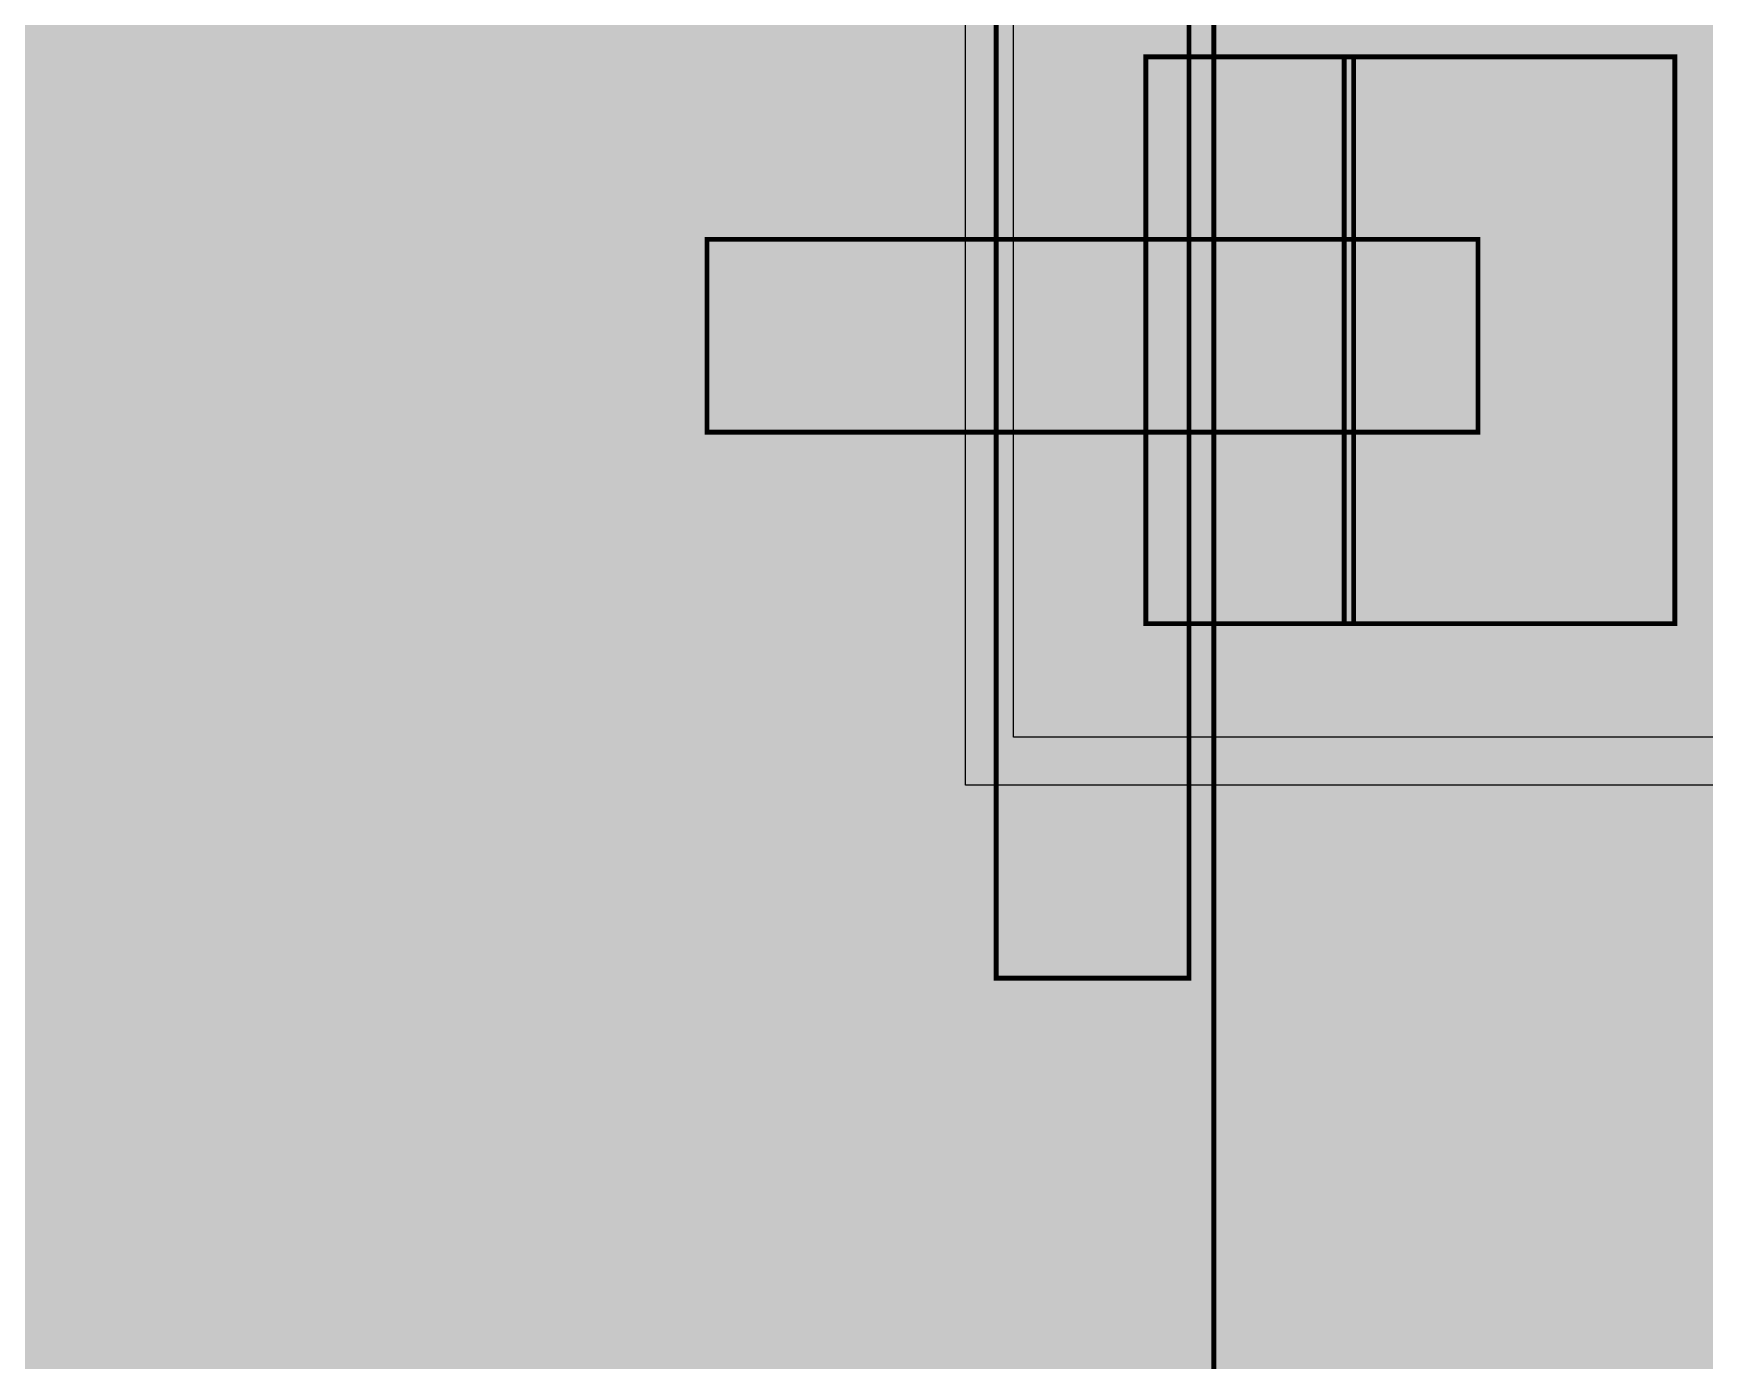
# Model space of a CAD drawing. Header units: millimetres. Extents: x -11 to 223, y -88 to 3.
# Drawn here: x 64.298 to 66.067, y -77.941 to -76.536 of the extents above; entities that cross this region are included whole.
import ezdxf

# ---------------------------------------------------------------- set-up
doc = ezdxf.new("R2010")
doc.units = ezdxf.units.MM
doc.header["$MEASUREMENT"] = 0
for name, color, linetype, true_color in [('Bottom-Layer', 7, 'Continuous', 0x0000ff), ('Component-Shape-Layer', 7, 'Continuous', 0x00cccc), ('Document-Layer', 7, 'Continuous', 0xffffff), ('Pin-Floating-Layer', 7, 'Continuous', 0xff99ff), ('Pin-Soldering-Layer', 7, 'Continuous', 0xcc9999), ('Top-Layer', 7, 'Continuous', 0xff0000), ('Top-Paste-Mask-Layer', 7, 'Continuous', 0x808080), ('Top-Silkscreen-Layer', 7, 'Continuous', 0xffcc00), ('Top-Solder-Mask-Layer', 7, 'Continuous', 0x800080)]:
    doc.layers.add(name, color=color, linetype=linetype, true_color=true_color)

msp = doc.modelspace()

# ---------------------------------------------------------------- hatches: boundary and pattern name
at = {"layer": 'Bottom-Layer'}
msp.add_hatch(color=256, dxfattribs=at).paths.add_polyline_path([(-10.3353, 1.9787), (-0.3804, 1.9787), (-0.8458, 1.7267), (-1.1955, 1.3295), (-1.3865, 0.836), (-1.3952, 0.3069), (-1.2205, -0.1927), (-0.8841, -0.6012), (-0.4273, -0.8683), (0.0937, -0.9612), (1.7937, -0.9612), (2.3147, -0.8683), (2.7716, -0.6012), (3.108, -0.1927), (3.2826, 0.3069), (3.2739, 0.836), (3.083, 1.3295), (2.7333, 1.7267), (2.2679, 1.9787), (222.6289, 1.9787), (222.6289, -87.4752), (-10.3353, -87.4752)])
at = {"layer": 'Document-Layer'}
for points in [[(65.5208, -76.1758), (65.5208, -77.5359), (65.3167, -77.5359), (65.3167, -76.1758)], [(65.5208, -76.1758), (65.5208, -77.5359), (65.3167, -77.5359), (65.3167, -76.1758)], [(65.8267, -76.7538), (65.8267, -76.9579), (65.0107, -76.9579), (65.0107, -76.7538)], [(65.8267, -76.7538), (65.8267, -76.9579), (65.0107, -76.9579), (65.0107, -76.7538)]]:
    msp.add_hatch(color=256, dxfattribs=at).paths.add_polyline_path(points)
at = {"layer": 'Pin-Floating-Layer'}
msp.add_hatch(color=256, dxfattribs=at).paths.add_polyline_path([(65.6951, -77.1606), (65.4751, -77.1606), (65.4751, -76.5606), (65.6951, -76.5606)])
msp.add_hatch(color=256, dxfattribs=at).paths.add_polyline_path([(65.6951, -77.1606), (65.4751, -77.1606), (65.4751, -76.5606), (65.6951, -76.5606)])
at = {"layer": 'Pin-Soldering-Layer'}
msp.add_hatch(color=256, dxfattribs=at).paths.add_polyline_path([(66.0351, -77.1606), (65.6851, -77.1606), (65.6851, -76.5606), (66.0351, -76.5606)])
msp.add_hatch(color=256, dxfattribs=at).paths.add_polyline_path([(66.0351, -77.1606), (65.6851, -77.1606), (65.6851, -76.5606), (66.0351, -76.5606)])
at = {"layer": 'Top-Layer'}
for points in [[(-10.3353, 1.9787), (-0.3804, 1.9787), (-0.8458, 1.7267), (-1.1955, 1.3295), (-1.3865, 0.836), (-1.3952, 0.3069), (-1.2205, -0.1927), (-0.8841, -0.6012), (-0.4273, -0.8683), (0.0937, -0.9612), (1.7937, -0.9612), (2.3147, -0.8683), (2.7716, -0.6012), (3.108, -0.1927), (3.2826, 0.3069), (3.2739, 0.836), (3.083, 1.3295), (2.7333, 1.7267), (2.2679, 1.9787), (222.6289, 1.9787), (222.6289, -87.4752), (-10.3353, -87.4752)], [(62.3284, -82.096), (59.708, -82.096), (59.4343, -81.6891), (59.026, -81.4177), (58.5448, -81.323), (58.0641, -81.4194), (57.6567, -81.6923), (57.3845, -82.1002), (57.289, -82.5812), (57.3845, -83.0621), (57.6567, -83.47), (58.0641, -83.7429), (58.5448, -83.8393), (59.026, -83.7446), (59.4343, -83.4732), (59.708, -83.0663), (62.5293, -83.0663), (62.715, -83.0294), (62.8724, -82.9242), (66.1332, -79.6633), (66.2384, -79.506), (66.2753, -79.3203), (66.2753, -77.6374), (66.5089, -77.5229), (66.6033, -77.2806), (66.6033, -76.4406), (66.5554, -76.2615), (66.4243, -76.1304), (66.2452, -76.0824), (65.3352, -76.0824), (65.1561, -76.1304), (65.025, -76.2615), (64.9771, -76.4406), (64.9771, -77.2806), (65.0715, -77.5229), (65.3051, -77.6374), (65.3051, -79.1193)], [(65.3352, -77.2806), (65.3352, -76.4406), (66.2452, -76.4406), (66.2452, -77.2806)]]:
    msp.add_hatch(color=256, dxfattribs=at).paths.add_polyline_path(points)
at = {"layer": 'Top-Paste-Mask-Layer'}
msp.add_hatch(color=256, dxfattribs=at).paths.add_polyline_path([(65.3352, -77.2806), (65.3352, -76.4406), (66.2452, -76.4406), (66.2452, -77.2806)])
at = {"layer": 'Top-Solder-Mask-Layer'}
msp.add_hatch(color=256, dxfattribs=at).paths.add_polyline_path([(65.2844, -77.3314), (65.2844, -76.3898), (66.296, -76.3898), (66.296, -77.3314)])

# ---------------------------------------------------------------- linework, layer by layer
at = {"layer": 'Component-Shape-Layer', "const_width": 0.0508}
msp.add_lwpolyline([(62.7851, -77.7106), (65.4851, -77.7106), (65.4851, -76.0106), (62.7851, -76.0106)], close=True, dxfattribs=at)
msp.add_lwpolyline([(62.7851, -77.7106), (65.4851, -77.7106), (65.4851, -76.0106), (62.7851, -76.0106)], close=True, dxfattribs=at)
at = {"layer": 'Document-Layer', "const_width": 0.00508}
for points in [[(65.5208, -76.1758), (65.5208, -77.5359), (65.3167, -77.5359), (65.3167, -76.1758)], [(65.5208, -76.1758), (65.5208, -77.5359), (65.3167, -77.5359), (65.3167, -76.1758)], [(65.8267, -76.7538), (65.8267, -76.9579), (65.0107, -76.9579), (65.0107, -76.7538)], [(65.8267, -76.7538), (65.8267, -76.9579), (65.0107, -76.9579), (65.0107, -76.7538)]]:
    msp.add_lwpolyline(points, close=True, dxfattribs=at)
at = {"layer": 'Pin-Floating-Layer', "const_width": 0.00508}
msp.add_lwpolyline([(65.6951, -77.1606), (65.4751, -77.1606), (65.4751, -76.5606), (65.6951, -76.5606)], close=True, dxfattribs=at)
msp.add_lwpolyline([(65.6951, -77.1606), (65.4751, -77.1606), (65.4751, -76.5606), (65.6951, -76.5606)], close=True, dxfattribs=at)
at = {"layer": 'Pin-Soldering-Layer', "const_width": 0.00508}
msp.add_lwpolyline([(66.0351, -77.1606), (65.6851, -77.1606), (65.6851, -76.5606), (66.0351, -76.5606)], close=True, dxfattribs=at)
msp.add_lwpolyline([(66.0351, -77.1606), (65.6851, -77.1606), (65.6851, -76.5606), (66.0351, -76.5606)], close=True, dxfattribs=at)
at = {"layer": 'Top-Layer', "const_width": 0.0508}
msp.add_lwpolyline([(62.8724, -82.9242), (66.1332, -79.6633), (66.2384, -79.506), (66.2753, -79.3203), (66.2753, -77.6374), (66.5089, -77.5229), (66.6033, -77.2806), (66.6033, -76.4406), (66.5554, -76.2615), (66.4243, -76.1304), (66.2452, -76.0824), (65.3352, -76.0824), (65.1561, -76.1304), (65.025, -76.2615), (64.9771, -76.4406), (64.9771, -77.2806), (65.0715, -77.5229), (65.3051, -77.6374), (65.3051, -79.1193), (62.3284, -82.096)], dxfattribs=at)
at = {"layer": 'Top-Layer'}
msp.add_lwpolyline([(65.3352, -77.2806), (65.3352, -76.4406), (66.2452, -76.4406), (66.2452, -77.2806)], close=True, dxfattribs=at)
at = {"layer": 'Top-Paste-Mask-Layer'}
msp.add_lwpolyline([(65.3352, -77.2806), (65.3352, -76.4406), (66.2452, -76.4406), (66.2452, -77.2806)], close=True, dxfattribs=at)
at = {"layer": 'Top-Silkscreen-Layer', "const_width": 0.0051}
msp.add_lwpolyline([(51.5471, -83.5812), (51.5471, -69.5811), (65.5471, -69.5811), (65.5471, -83.5812)], close=True, dxfattribs=at)
msp.add_lwpolyline([(51.5471, -83.5812), (51.5471, -69.5811), (65.5471, -69.5811), (65.5471, -83.5812)], close=True, dxfattribs=at)
at = {"layer": 'Top-Silkscreen-Layer'}
for points, const_width in [([(65.5613, -77.4607), (65.5613, -77.7869)], 0.152), ([(65.5613, -77.4607), (65.5613, -77.7869)], 0.152), ([(62.7089, -77.7869), (65.5613, -77.7869)], 0.1524), ([(62.7089, -77.7869), (65.5613, -77.7869)], 0.1524)]:
    msp.add_lwpolyline(points, dxfattribs=dict(at, const_width=const_width))
at = {"layer": 'Top-Solder-Mask-Layer'}
msp.add_lwpolyline([(65.2844, -77.3314), (65.2844, -76.3898), (66.296, -76.3898), (66.296, -77.3314)], close=True, dxfattribs=at)

doc.saveas('drawing.dxf')
